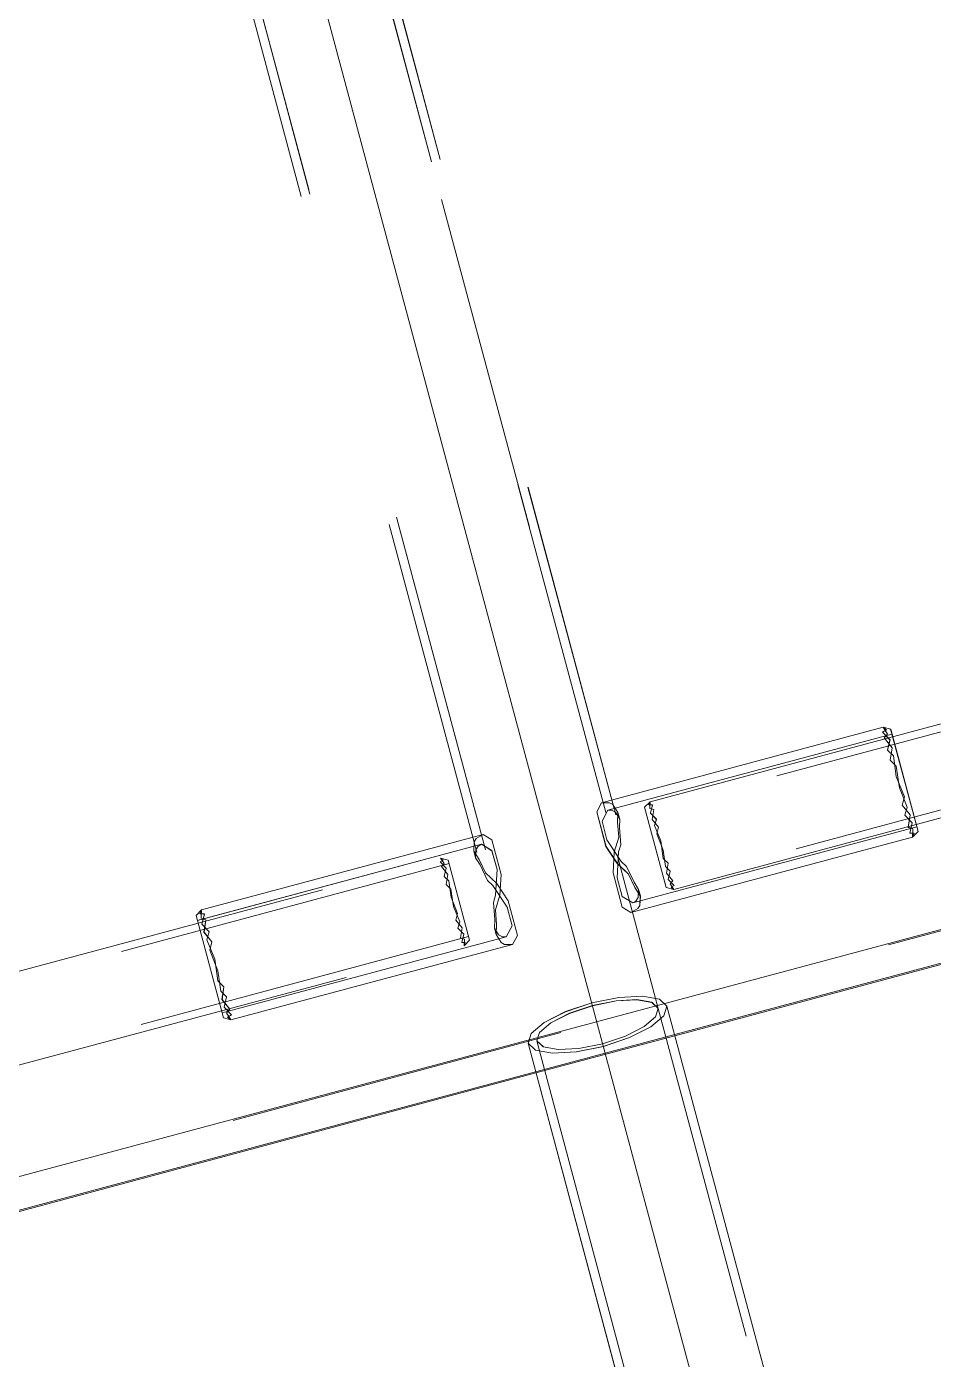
# Model space of a CAD drawing. Header units: millimetres. Extents: x -753 to 90, y 56274 to 56868.
# Drawn here: x -491.94 to -486.6, y 56725.14 to 56733 of the extents above; entities that cross this region are included whole.
import ezdxf

# ---------------------------------------------------------------- set-up
doc = ezdxf.new("R2010")
doc.units = ezdxf.units.MM
doc.linetypes.add('XKITLINE00', pattern=[0])
doc.linetypes.add('XKITLINE02', pattern=[4, 2, -2])
doc.layers.add('Cota', color=4, linetype='Continuous', lineweight=0)
doc.layers.add('Peça', color=2, linetype='Continuous', lineweight=0)

# ---------------------------------------------------------------- blocks, each defined once
blk = doc.blocks.new('*A627')
at = {"layer": 'Peça', "color": 7, "linetype": 'XKITLINE02', "lineweight": 0}
for p, q in [((-450.8156, 56738.4181), (-488.2939, 56728.3765)), ((-488.2667, 56728.4301), (-450.866, 56738.4509)), ((-450.7003, 56737.9877), (-488.1786, 56727.9461)), ((-488.1282, 56727.9133), (-450.7275, 56737.9341)), ((-488.2995, 56728.3974), (-488.2667, 56728.4301)), ((-488.2995, 56728.3974), (-488.173, 56727.9252)), ((-488.2667, 56728.4301), (-488.274, 56728.4114)), ((-488.274, 56728.4114), (-488.2531, 56728.4112)), ((-488.2687, 56728.391), (-488.2667, 56728.4301)), ((-488.246, 56728.384), (-488.2687, 56728.391)), ((-488.2531, 56728.4112), (-488.2649, 56728.3627)), ((-488.2649, 56728.3627), (-488.2304, 56728.3266)), ((-488.2552, 56728.3255), (-488.246, 56728.384)), ((-488.2181, 56728.2795), (-488.2552, 56728.3255)), ((-488.2304, 56728.3266), (-488.2412, 56728.2895)), ((-488.2412, 56728.2895), (-488.2045, 56728.1989)), ((-488.2285, 56728.2404), (-488.2181, 56728.2795)), ((-488.1903, 56728.1445), (-488.2285, 56728.2404)), ((-488.2045, 56728.1989), (-488.1896, 56728.0967)), ((-488.1768, 56728.0478), (-488.1903, 56728.1445)), ((-488.1896, 56728.0967), (-488.1611, 56728.0682)), ((-488.1488, 56728.0211), (-488.1768, 56728.0478)), ((-488.1611, 56728.0682), (-488.1703, 56728.0096)), ((-488.1786, 56727.9461), (-488.1833, 56727.9637)), ((-488.1703, 56728.0096), (-488.1332, 56727.9636)), ((-488.1606, 56727.9726), (-488.1488, 56728.0211)), ((-488.1261, 56727.9364), (-488.1606, 56727.9726)), ((-488.1332, 56727.9636), (-488.1493, 56727.9461)), ((-488.173, 56727.9252), (-488.1282, 56727.9133)), ((-488.1493, 56727.9461), (-488.1282, 56727.9133)), ((-488.144, 56727.9259), (-488.1261, 56727.9364)), ((-488.1282, 56727.9133), (-488.144, 56727.9259))]:
    blk.add_line(p, q, dxfattribs=at)
blk = doc.blocks.new('*A639')
at = {"layer": 'Peça', "color": 4, "linetype": 'XKITLINE00', "lineweight": 0}
for p, q in [((-494.5919, 56725.5238), (-473.9981, 56731.0408)), ((-494.5421, 56725.3381), (-473.9483, 56730.8552)), ((-473.9466, 56730.8486), (-488.121, 56727.0513)), ((-488.9402, 56726.8318), (-494.5404, 56725.3315))]:
    blk.add_line(p, q, dxfattribs=at)
at = {"layer": 'Peça', "color": 7, "linetype": 'XKITLINE02', "lineweight": 0}
for p, q in [((-494.5901, 56725.5171), (-473.9963, 56731.0342)), ((-488.121, 56727.0513), (-488.9402, 56726.8318))]:
    blk.add_line(p, q, dxfattribs=at)
blk = doc.blocks.new('*A640')
at = {"layer": 'Peça', "color": 7, "linetype": 'XKITLINE02', "lineweight": 0}
for p, q in [((-450.8156, 56738.4181), (-488.2939, 56728.3765)), ((-488.2667, 56728.4301), (-450.866, 56738.4509)), ((-450.7003, 56737.9877), (-488.1786, 56727.9461)), ((-488.1282, 56727.9133), (-450.7275, 56737.9341)), ((-488.2995, 56728.3974), (-488.2667, 56728.4301)), ((-488.2995, 56728.3974), (-488.173, 56727.9252)), ((-488.2741, 56728.4113), (-488.2667, 56728.4301)), ((-488.2532, 56728.4112), (-488.2741, 56728.4113)), ((-488.2667, 56728.4301), (-488.2686, 56728.3911)), ((-488.2686, 56728.3911), (-488.2459, 56728.384)), ((-488.265, 56728.3627), (-488.2532, 56728.4112)), ((-488.2305, 56728.3265), (-488.265, 56728.3627)), ((-488.2459, 56728.384), (-488.2551, 56728.3256)), ((-488.2551, 56728.3256), (-488.2179, 56728.2795)), ((-488.2414, 56728.2894), (-488.2305, 56728.3265)), ((-488.2047, 56728.1989), (-488.2414, 56728.2894)), ((-488.2179, 56728.2795), (-488.2283, 56728.2405)), ((-488.2283, 56728.2405), (-488.1902, 56728.1446)), ((-488.1898, 56728.0967), (-488.2047, 56728.1989)), ((-488.1902, 56728.1446), (-488.1767, 56728.0478)), ((-488.1613, 56728.0681), (-488.1898, 56728.0967)), ((-488.1767, 56728.0478), (-488.1487, 56728.0211)), ((-488.1704, 56728.0097), (-488.1613, 56728.0681)), ((-488.1333, 56727.9636), (-488.1704, 56728.0097)), ((-488.1487, 56728.0211), (-488.1605, 56727.9726)), ((-488.1605, 56727.9726), (-488.126, 56727.9364)), ((-488.1494, 56727.9461), (-488.1333, 56727.9636)), ((-488.173, 56727.9252), (-488.1282, 56727.9133)), ((-488.1282, 56727.9133), (-488.1494, 56727.9461)), ((-488.126, 56727.9364), (-488.144, 56727.9259)), ((-488.144, 56727.9259), (-488.1282, 56727.9133))]:
    blk.add_line(p, q, dxfattribs=at)
blk = doc.blocks.new('*A644')
at = {"layer": 'Peça', "color": 7, "linetype": 'XKITLINE02', "lineweight": 0}
for p, q in [((-488.4524, 56727.2771), (-488.6118, 56727.2448)), ((-488.6075, 56727.2288), (-488.468, 56727.257)), ((-488.468, 56727.257), (-488.3453, 56727.2638)), ((-488.3121, 56727.2848), (-488.4524, 56727.2771)), ((-488.3453, 56727.2638), (-488.2578, 56727.2482)), ((-488.2122, 56727.267), (-488.3121, 56727.2848)), ((-488.1678, 56727.2263), (-488.2122, 56727.267)), ((-488.7659, 56727.1931), (-488.8913, 56727.1296)), ((-488.8521, 56727.128), (-488.7423, 56727.1835)), ((-488.6118, 56727.2448), (-488.7659, 56727.1931)), ((-488.7423, 56727.1835), (-488.6075, 56727.2288)), ((-488.2578, 56727.2482), (-488.219, 56727.2125)), ((-488.219, 56727.2125), (-488.2348, 56727.1623)), ((-488.219, 56727.2125), (-483.9458, 56711.2646)), ((-488.1858, 56727.1688), (-488.1678, 56727.2263)), ((-488.1678, 56727.2263), (-488.1227, 56727.0579)), ((-488.8913, 56727.1296), (-488.9689, 56727.0642)), ((-488.92, 56727.0708), (-488.8521, 56727.128)), ((-488.3027, 56727.105), (-488.4124, 56727.0495)), ((-488.3889, 56727.04), (-488.2635, 56727.1034)), ((-488.2348, 56727.1623), (-488.3027, 56727.105)), ((-488.2635, 56727.1034), (-488.1858, 56727.1688)), ((-488.9689, 56727.0642), (-488.9869, 56727.0068)), ((-488.9357, 56727.0205), (-488.92, 56727.0708)), ((-488.9357, 56727.0205), (-484.6625, 56711.0725)), ((-488.8969, 56726.9848), (-488.9357, 56727.0205)), ((-488.4124, 56727.0495), (-488.5473, 56727.0042)), ((-488.543, 56726.9882), (-488.3889, 56727.04)), ((-488.9869, 56727.0068), (-484.7137, 56711.0588)), ((-488.9869, 56727.0068), (-488.9426, 56726.966)), ((-488.9426, 56726.966), (-488.8427, 56726.9482)), ((-488.8095, 56726.9692), (-488.8969, 56726.9848)), ((-488.8427, 56726.9482), (-488.7023, 56726.956)), ((-488.6867, 56726.976), (-488.8095, 56726.9692)), ((-488.7023, 56726.956), (-488.543, 56726.9882)), ((-488.5473, 56727.0042), (-488.6867, 56726.976))]:
    blk.add_line(p, q, dxfattribs=at)
at = {"layer": 'Peça', "color": 4, "linetype": 'XKITLINE00', "lineweight": 0}
blk.add_line((-488.1227, 56727.0579), (-484.1483, 56712.225), dxfattribs=at)
blk = doc.blocks.new('*A645')
at = {"layer": 'Peça', "color": 7, "linetype": 'XKITLINE02', "lineweight": 0}
for p, q in [((-488.6119, 56727.2448), (-488.4526, 56727.277)), ((-488.4682, 56727.2569), (-488.6076, 56727.2288)), ((-488.3454, 56727.2638), (-488.4682, 56727.2569)), ((-488.4526, 56727.277), (-488.3122, 56727.2848)), ((-488.258, 56727.2481), (-488.3454, 56727.2638)), ((-488.3122, 56727.2848), (-488.2123, 56727.267)), ((-488.2123, 56727.267), (-488.168, 56727.2262)), ((-488.8914, 56727.1296), (-488.766, 56727.193)), ((-488.7425, 56727.1835), (-488.8522, 56727.128)), ((-488.766, 56727.193), (-488.6119, 56727.2448)), ((-488.6076, 56727.2288), (-488.7425, 56727.1835)), ((-488.2192, 56727.2125), (-488.258, 56727.2481)), ((-488.2349, 56727.1622), (-488.2192, 56727.2125)), ((-488.2192, 56727.2125), (-483.9462, 56711.2644)), ((-488.168, 56727.2262), (-488.186, 56727.1687)), ((-488.168, 56727.2262), (-488.1229, 56727.0578)), ((-488.9691, 56727.0642), (-488.8914, 56727.1296)), ((-488.8522, 56727.128), (-488.9201, 56727.0707)), ((-488.4126, 56727.0495), (-488.3029, 56727.105)), ((-488.2636, 56727.1033), (-488.389, 56727.0399)), ((-488.3029, 56727.105), (-488.2349, 56727.1622)), ((-488.186, 56727.1687), (-488.2636, 56727.1033)), ((-488.9871, 56727.0067), (-488.9691, 56727.0642)), ((-488.9201, 56727.0707), (-488.9359, 56727.0205)), ((-488.9359, 56727.0205), (-484.663, 56711.0724)), ((-488.9359, 56727.0205), (-488.8971, 56726.9848)), ((-488.5474, 56727.0042), (-488.4126, 56727.0495)), ((-488.389, 56727.0399), (-488.5431, 56726.9882)), ((-488.9871, 56727.0067), (-488.942, 56726.8384)), ((-488.9427, 56726.966), (-488.9871, 56727.0067)), ((-488.8428, 56726.9481), (-488.9427, 56726.966)), ((-488.8971, 56726.9848), (-488.8097, 56726.9692)), ((-488.7025, 56726.9559), (-488.8428, 56726.9481)), ((-488.8097, 56726.9692), (-488.6869, 56726.976)), ((-488.5431, 56726.9882), (-488.7025, 56726.9559)), ((-488.6869, 56726.976), (-488.5474, 56727.0042))]:
    blk.add_line(p, q, dxfattribs=at)
at = {"layer": 'Peça', "color": 4, "linetype": 'XKITLINE00', "lineweight": 0}
for p, q in [((-488.1229, 56727.0578), (-484.1487, 56712.2247)), ((-488.942, 56726.8384), (-484.9678, 56712.0053))]:
    blk.add_line(p, q, dxfattribs=at)
blk = doc.blocks.new('*A824')
at = {"layer": 'Peça', "color": 7, "linetype": 'XKITLINE02', "lineweight": 0}
for p, q in [((-489.4526, 56728.0655), (-526.9309, 56718.0239)), ((-526.9037, 56718.0775), (-489.503, 56728.0983)), ((-489.5051, 56728.0752), (-489.4872, 56728.0857)), ((-489.4706, 56728.039), (-489.5051, 56728.0752)), ((-489.503, 56728.0983), (-489.4819, 56728.0655)), ((-489.4872, 56728.0857), (-489.503, 56728.0983)), ((-489.503, 56728.0983), (-489.4582, 56728.0864)), ((-489.4819, 56728.0655), (-489.4981, 56728.048)), ((-489.4981, 56728.048), (-489.4609, 56728.002)), ((-489.3317, 56727.6142), (-489.4582, 56728.0864)), ((-489.4824, 56727.9905), (-489.4706, 56728.039)), ((-489.4824, 56727.9905), (-489.4544, 56727.9638)), ((-489.4609, 56728.002), (-489.4701, 56727.9434)), ((-489.4409, 56727.8671), (-489.4544, 56727.9638)), ((-489.4701, 56727.9434), (-489.4416, 56727.9149)), ((-489.4416, 56727.9149), (-489.4267, 56727.8127)), ((-489.4028, 56727.7712), (-489.4409, 56727.8671)), ((-489.4267, 56727.8127), (-489.39, 56727.7221)), ((-489.4131, 56727.7321), (-489.4028, 56727.7712)), ((-489.376, 56727.6861), (-489.4131, 56727.7321)), ((-489.39, 56727.7221), (-489.4008, 56727.685)), ((-489.4008, 56727.685), (-489.3663, 56727.6489)), ((-489.3852, 56727.6276), (-489.376, 56727.6861)), ((-489.3663, 56727.6489), (-489.3781, 56727.6004)), ((-489.3373, 56727.6351), (-526.8156, 56717.5935)), ((-526.7652, 56717.5607), (-489.3645, 56727.5815)), ((-489.3852, 56727.6276), (-489.3625, 56727.6206)), ((-489.3781, 56727.6004), (-489.3572, 56727.6002)), ((-489.3645, 56727.5815), (-489.3625, 56727.6206)), ((-489.3645, 56727.5815), (-489.3317, 56727.6142)), ((-489.3572, 56727.6002), (-489.3645, 56727.5815))]:
    blk.add_line(p, q, dxfattribs=at)
blk = doc.blocks.new('*A834')
at = {"layer": 'Peça', "color": 7, "linetype": 'XKITLINE02', "lineweight": 0}
for p, q in [((-489.4526, 56728.0655), (-526.9309, 56718.0239)), ((-526.9037, 56718.0775), (-489.503, 56728.0983)), ((-489.4872, 56728.0857), (-489.5051, 56728.0752)), ((-489.5051, 56728.0752), (-489.4705, 56728.039)), ((-489.503, 56728.0983), (-489.4872, 56728.0857)), ((-489.4819, 56728.0655), (-489.503, 56728.0983)), ((-489.503, 56728.0983), (-489.4582, 56728.0864)), ((-489.4981, 56728.0479), (-489.4819, 56728.0655)), ((-489.461, 56728.002), (-489.4981, 56728.0479)), ((-489.3317, 56727.6142), (-489.4582, 56728.0864)), ((-489.4705, 56728.039), (-489.4823, 56727.9906)), ((-489.4823, 56727.9906), (-489.4543, 56727.9638)), ((-489.4702, 56727.9434), (-489.461, 56728.002)), ((-489.4543, 56727.9638), (-489.4408, 56727.8671)), ((-489.4417, 56727.9149), (-489.4702, 56727.9434)), ((-489.4268, 56727.8127), (-489.4417, 56727.9149)), ((-489.4408, 56727.8671), (-489.4027, 56727.7712)), ((-489.3901, 56727.7221), (-489.4268, 56727.8127)), ((-489.4027, 56727.7712), (-489.4131, 56727.7322)), ((-489.4131, 56727.7322), (-489.3759, 56727.6862)), ((-489.4009, 56727.685), (-489.3901, 56727.7221)), ((-489.3663, 56727.6488), (-489.4009, 56727.685)), ((-489.3759, 56727.6862), (-489.3851, 56727.6276)), ((-489.3781, 56727.6004), (-489.3663, 56727.6488)), ((-489.3373, 56727.6351), (-526.8156, 56717.5935)), ((-526.7652, 56717.5607), (-489.3645, 56727.5815)), ((-489.3851, 56727.6276), (-489.3625, 56727.6206)), ((-489.3572, 56727.6002), (-489.3781, 56727.6004)), ((-489.3625, 56727.6206), (-489.3645, 56727.5815)), ((-489.3645, 56727.5815), (-489.3317, 56727.6142)), ((-489.3645, 56727.5815), (-489.3572, 56727.6002))]:
    blk.add_line(p, q, dxfattribs=at)
blk = doc.blocks.new('*A1259')
at = {"layer": 'Peça', "color": 7, "linetype": 'XKITLINE02', "lineweight": 0}
for p, q in [((-488.5539, 56728.4242), (-486.8934, 56728.8692)), ((-486.8413, 56728.8286), (-488.5163, 56728.3798)), ((-486.8962, 56728.8402), (-486.8736, 56728.8534)), ((-486.8529, 56728.7949), (-486.8962, 56728.8402)), ((-486.8934, 56728.8692), (-486.8668, 56728.828)), ((-486.8736, 56728.8534), (-486.8934, 56728.8692)), ((-486.8934, 56728.8692), (-486.849, 56728.8574)), ((-486.8668, 56728.828), (-486.8871, 56728.8061)), ((-486.849, 56728.8574), (-486.6874, 56728.2541)), ((-486.8871, 56728.8061), (-486.8405, 56728.7485)), ((-486.8678, 56728.7341), (-486.8529, 56728.7949)), ((-486.8405, 56728.7485), (-486.852, 56728.6752)), ((-486.8678, 56728.7341), (-486.8327, 56728.7006)), ((-486.852, 56728.6752), (-486.8163, 56728.6394)), ((-486.8158, 56728.5795), (-486.8327, 56728.7006)), ((-486.8163, 56728.6394), (-486.7976, 56728.5114)), ((-486.768, 56728.4592), (-486.8158, 56728.5795)), ((-486.7976, 56728.5114), (-486.7516, 56728.398)), ((-486.781, 56728.4104), (-486.768, 56728.4592)), ((-488.5824, 56728.3717), (-488.5539, 56728.4242)), ((-488.5824, 56728.3717), (-488.5275, 56728.167)), ((-488.5539, 56728.4242), (-488.5069, 56728.4242)), ((-488.5163, 56728.3798), (-488.5508, 56728.316)), ((-488.5163, 56728.3798), (-488.495, 56728.3797)), ((-488.5069, 56728.4242), (-488.4869, 56728.414)), ((-488.495, 56728.3797), (-488.4718, 56728.3679)), ((-488.4869, 56728.414), (-488.4569, 56728.3669)), ((-488.4465, 56728.3282), (-488.4718, 56728.3679)), ((-488.4569, 56728.3669), (-488.4595, 56728.3076)), ((-488.4465, 56728.3282), (-488.4569, 56728.3669)), ((-486.7344, 56728.3527), (-486.781, 56728.4104)), ((-486.7516, 56728.398), (-486.7652, 56728.3515)), ((-488.5221, 56728.2054), (-488.5508, 56728.316)), ((-488.4595, 56728.3076), (-488.4526, 56728.2215)), ((-488.4487, 56728.2783), (-488.4465, 56728.3282)), ((-488.4405, 56728.1766), (-488.4487, 56728.2783)), ((-486.6951, 56728.2829), (-488.3699, 56727.8342)), ((-486.7652, 56728.3515), (-486.722, 56728.3062)), ((-486.7459, 56728.2795), (-486.7344, 56728.3527)), ((-486.7459, 56728.2795), (-486.7175, 56728.2706)), ((-486.722, 56728.3062), (-486.7368, 56728.2454)), ((-488.4378, 56728.0777), (-488.5221, 56728.2054)), ((-488.4526, 56728.2215), (-488.4788, 56728.1339)), ((-488.3802, 56727.7768), (-486.7199, 56728.2217)), ((-486.7368, 56728.2454), (-486.7107, 56728.2452)), ((-486.7199, 56728.2217), (-486.7175, 56728.2706)), ((-486.7199, 56728.2217), (-486.6874, 56728.2541)), ((-486.7107, 56728.2452), (-486.7199, 56728.2217)), ((-488.4607, 56728.0658), (-488.5275, 56728.167)), ((-488.4861, 56728.0122), (-488.4788, 56728.1339)), ((-488.4529, 56728.1351), (-488.4621, 56727.9823)), ((-488.4529, 56728.1351), (-488.4405, 56728.1766)), ((-488.394, 56728.0028), (-488.4607, 56728.0658)), ((-488.4378, 56728.0777), (-488.406, 56728.0477)), ((-488.406, 56728.0477), (-488.3623, 56727.9558)), ((-488.4861, 56728.0122), (-488.4314, 56727.8083)), ((-488.4621, 56727.9823), (-488.4317, 56727.8721)), ((-488.357, 56727.925), (-488.394, 56728.0028)), ((-488.3623, 56727.9558), (-488.3354, 56727.9135)), ((-488.325, 56727.8748), (-488.357, 56727.925)), ((-488.3354, 56727.9135), (-488.3374, 56727.8667)), ((-488.325, 56727.8748), (-488.3354, 56727.9135)), ((-488.3699, 56727.8342), (-488.4317, 56727.8721)), ((-488.4314, 56727.8083), (-488.3802, 56727.7768)), ((-488.3699, 56727.8342), (-488.3516, 56727.8447)), ((-488.3516, 56727.8447), (-488.3374, 56727.8667)), ((-488.3397, 56727.8003), (-488.3274, 56727.8192)), ((-488.3274, 56727.8192), (-488.325, 56727.8748)), ((-488.3802, 56727.7768), (-488.3397, 56727.8003))]:
    blk.add_line(p, q, dxfattribs=at)
blk = doc.blocks.new('*A1262')
at = {"layer": 'Peça', "color": 7, "linetype": 'XKITLINE02', "lineweight": 0}
for p, q in [((-488.5538, 56728.4243), (-486.8933, 56728.8692)), ((-486.8412, 56728.8286), (-488.5162, 56728.3798)), ((-486.8735, 56728.8534), (-486.8961, 56728.8402)), ((-486.8961, 56728.8402), (-486.8528, 56728.7949)), ((-486.8933, 56728.8692), (-486.8735, 56728.8534)), ((-486.8667, 56728.828), (-486.8933, 56728.8692)), ((-486.8933, 56728.8692), (-486.8489, 56728.8574)), ((-486.8869, 56728.8061), (-486.8667, 56728.828)), ((-486.6873, 56728.2541), (-486.8489, 56728.8574)), ((-486.8404, 56728.7485), (-486.8869, 56728.8061)), ((-486.8528, 56728.7949), (-486.8676, 56728.7341)), ((-486.8518, 56728.6752), (-486.8404, 56728.7485)), ((-486.8676, 56728.7341), (-486.8326, 56728.7006)), ((-486.8162, 56728.6394), (-486.8518, 56728.6752)), ((-486.8326, 56728.7006), (-486.8157, 56728.5795)), ((-486.7974, 56728.5114), (-486.8162, 56728.6394)), ((-486.8157, 56728.5795), (-486.7679, 56728.4592)), ((-486.7515, 56728.398), (-486.7974, 56728.5114)), ((-486.7679, 56728.4592), (-486.7809, 56728.4104)), ((-488.5823, 56728.3717), (-488.5538, 56728.4243)), ((-488.5823, 56728.3717), (-488.5274, 56728.167)), ((-488.5068, 56728.4242), (-488.5538, 56728.4243)), ((-488.5162, 56728.3798), (-488.5507, 56728.316)), ((-488.5162, 56728.3798), (-488.4948, 56728.3798)), ((-488.4868, 56728.414), (-488.5068, 56728.4242)), ((-488.4948, 56728.3798), (-488.4717, 56728.3679)), ((-488.4567, 56728.3669), (-488.4868, 56728.414)), ((-488.4717, 56728.3679), (-488.4464, 56728.3282)), ((-488.4594, 56728.3077), (-488.4567, 56728.3669)), ((-488.4464, 56728.3282), (-488.4567, 56728.3669)), ((-486.7809, 56728.4104), (-486.7343, 56728.3527)), ((-486.7651, 56728.3515), (-486.7515, 56728.398)), ((-488.5507, 56728.316), (-488.522, 56728.2054)), ((-488.4524, 56728.2215), (-488.4594, 56728.3077)), ((-488.4464, 56728.3282), (-488.4486, 56728.2783)), ((-488.4486, 56728.2783), (-488.4404, 56728.1766)), ((-486.695, 56728.2829), (-488.3698, 56727.8342)), ((-486.7219, 56728.3062), (-486.7651, 56728.3515)), ((-486.7343, 56728.3527), (-486.7458, 56728.2794)), ((-486.7458, 56728.2794), (-486.7174, 56728.2706)), ((-486.7367, 56728.2454), (-486.7219, 56728.3062)), ((-488.522, 56728.2054), (-488.4377, 56728.0777)), ((-488.4787, 56728.1339), (-488.4524, 56728.2215)), ((-488.3801, 56727.7768), (-486.7198, 56728.2217)), ((-486.7106, 56728.2452), (-486.7367, 56728.2454)), ((-486.7174, 56728.2706), (-486.7198, 56728.2217)), ((-486.7198, 56728.2217), (-486.6873, 56728.2541)), ((-486.7198, 56728.2217), (-486.7106, 56728.2452)), ((-488.4606, 56728.0658), (-488.5274, 56728.167)), ((-488.4859, 56728.0122), (-488.4787, 56728.1339)), ((-488.462, 56727.9823), (-488.4528, 56728.1351)), ((-488.4404, 56728.1766), (-488.4528, 56728.1351)), ((-488.4606, 56728.0658), (-488.3938, 56728.0028)), ((-488.4377, 56728.0777), (-488.4059, 56728.0477)), ((-488.4059, 56728.0477), (-488.3622, 56727.9558)), ((-488.4859, 56728.0122), (-488.4313, 56727.8083)), ((-488.4316, 56727.8722), (-488.462, 56727.9823)), ((-488.3938, 56728.0028), (-488.3569, 56727.925)), ((-488.3622, 56727.9558), (-488.3352, 56727.9135)), ((-488.3569, 56727.925), (-488.3249, 56727.8748)), ((-488.3352, 56727.9135), (-488.3373, 56727.8667)), ((-488.3249, 56727.8748), (-488.3352, 56727.9135)), ((-488.3698, 56727.8342), (-488.4316, 56727.8722)), ((-488.4313, 56727.8083), (-488.3801, 56727.7768)), ((-488.3698, 56727.8342), (-488.3515, 56727.8448)), ((-488.3515, 56727.8448), (-488.3373, 56727.8667)), ((-488.3273, 56727.8192), (-488.3396, 56727.8003)), ((-488.3249, 56727.8748), (-488.3273, 56727.8192)), ((-488.3396, 56727.8003), (-488.3801, 56727.7768))]:
    blk.add_line(p, q, dxfattribs=at)
blk = doc.blocks.new('*A1263')
at = {"layer": 'Peça', "color": 7, "linetype": 'XKITLINE02', "lineweight": 0}
for p, q in [((-491.1088, 56737.9985), (-489.4965, 56731.9808)), ((-491.0576, 56738.0122), (-488.1678, 56727.2262)), ((-491.8767, 56737.7928), (-488.9869, 56727.0068)), ((-491.8332, 56737.835), (-488.9357, 56727.0205)), ((-489.4965, 56731.9808), (-488.219, 56727.2125)), ((-488.4522, 56727.2764), (-488.6115, 56727.2442)), ((-488.6073, 56727.2282), (-488.4678, 56727.2564)), ((-488.4678, 56727.2564), (-488.3451, 56727.2634)), ((-488.3119, 56727.2844), (-488.4522, 56727.2764)), ((-488.3451, 56727.2634), (-488.2577, 56727.2479)), ((-488.212, 56727.2667), (-488.3119, 56727.2844)), ((-488.1678, 56727.2262), (-488.212, 56727.2667)), ((-488.7657, 56727.1925), (-488.8911, 56727.1292)), ((-488.8519, 56727.1276), (-488.7421, 56727.183)), ((-488.6115, 56727.2442), (-488.7657, 56727.1925)), ((-488.7421, 56727.183), (-488.6073, 56727.2282)), ((-488.2577, 56727.2479), (-488.219, 56727.2125)), ((-488.219, 56727.2125), (-488.2347, 56727.1622)), ((-488.1858, 56727.1688), (-488.1678, 56727.2262)), ((-488.8911, 56727.1292), (-488.9688, 56727.064)), ((-488.9199, 56727.0705), (-488.8519, 56727.1276)), ((-488.3027, 56727.105), (-488.4124, 56727.0495)), ((-488.3888, 56727.04), (-488.2634, 56727.1034)), ((-488.2347, 56727.1622), (-488.3027, 56727.105)), ((-488.2634, 56727.1034), (-488.1858, 56727.1688)), ((-488.9688, 56727.064), (-488.9869, 56727.0068)), ((-488.9357, 56727.0205), (-488.9199, 56727.0705)), ((-488.8969, 56726.9848), (-488.9357, 56727.0205)), ((-488.4124, 56727.0495), (-488.5472, 56727.0042)), ((-488.543, 56726.9882), (-488.3888, 56727.04)), ((-488.9869, 56727.0068), (-488.9426, 56726.966)), ((-488.9426, 56726.966), (-488.8426, 56726.9482)), ((-488.8095, 56726.9692), (-488.8969, 56726.9848)), ((-488.8426, 56726.9482), (-488.7023, 56726.956)), ((-488.6867, 56726.976), (-488.8095, 56726.9692)), ((-488.7023, 56726.956), (-488.543, 56726.9882)), ((-488.5472, 56727.0042), (-488.6867, 56726.976))]:
    blk.add_line(p, q, dxfattribs=at)
blk = doc.blocks.new('*A1264')
at = {"layer": 'Peça', "color": 7, "linetype": 'XKITLINE02', "lineweight": 0}
for p, q in [((-489.2517, 56728.2373), (-490.9122, 56727.7924)), ((-489.2924, 56728.2137), (-489.3046, 56728.1949)), ((-489.2517, 56728.2373), (-489.2924, 56728.2137)), ((-489.2007, 56728.206), (-489.2517, 56728.2373)), ((-489.2007, 56728.206), (-489.1459, 56728.0013)), ((-489.262, 56728.1799), (-490.937, 56727.7312)), ((-489.3046, 56728.1949), (-489.3071, 56728.1391)), ((-489.2967, 56728.1004), (-489.3071, 56728.1391)), ((-489.3071, 56728.1391), (-489.2752, 56728.0891)), ((-489.2946, 56728.1474), (-489.2967, 56728.1004)), ((-489.2946, 56728.1474), (-489.2805, 56728.1693)), ((-489.2805, 56728.1693), (-489.262, 56728.1799)), ((-489.262, 56728.1799), (-489.2002, 56728.142)), ((-489.2002, 56728.142), (-489.1698, 56728.0318)), ((-489.2967, 56728.1004), (-489.2698, 56728.0583)), ((-489.2752, 56728.0891), (-489.2381, 56728.011)), ((-489.2698, 56728.0583), (-489.226, 56727.9661)), ((-489.2381, 56728.011), (-489.1716, 56727.9482)), ((-489.226, 56727.9661), (-489.1945, 56727.9364)), ((-489.1698, 56728.0318), (-489.179, 56727.8791)), ((-489.1459, 56728.0013), (-489.1532, 56727.8802)), ((-489.1102, 56727.8086), (-489.1945, 56727.9364)), ((-489.1044, 56727.8465), (-489.1716, 56727.9482)), ((-489.179, 56727.8791), (-489.1915, 56727.8372)), ((-489.1915, 56727.8372), (-489.1834, 56727.7358)), ((-489.1795, 56727.7923), (-489.1532, 56727.8802)), ((-489.0815, 56727.698), (-489.1102, 56727.8086)), ((-489.1044, 56727.8465), (-489.0498, 56727.6426)), ((-490.9122, 56727.7924), (-490.9447, 56727.76)), ((-490.9447, 56727.76), (-490.7831, 56727.1567)), ((-490.9214, 56727.7688), (-490.9122, 56727.7924)), ((-490.9214, 56727.7688), (-490.8953, 56727.7687)), ((-490.9122, 56727.7924), (-490.9146, 56727.7435)), ((-490.9146, 56727.7435), (-490.8862, 56727.7346)), ((-490.8953, 56727.7687), (-490.9101, 56727.7079)), ((-490.8862, 56727.7346), (-490.8977, 56727.6614)), ((-489.1834, 56727.7358), (-489.1856, 56727.6857)), ((-489.1726, 56727.7064), (-489.1795, 56727.7923)), ((-490.9101, 56727.7079), (-490.8669, 56727.6626)), ((-490.8977, 56727.6614), (-490.8511, 56727.6037)), ((-490.8669, 56727.6626), (-490.8805, 56727.6161)), ((-489.1752, 56727.647), (-489.1856, 56727.6857)), ((-489.1856, 56727.6857), (-489.1604, 56727.6462)), ((-489.1752, 56727.647), (-489.1726, 56727.7064)), ((-489.116, 56727.6343), (-489.0815, 56727.698)), ((-490.8805, 56727.6161), (-490.8346, 56727.5027)), ((-490.8511, 56727.6037), (-490.8641, 56727.5548)), ((-489.116, 56727.6343), (-490.7908, 56727.1855)), ((-489.0784, 56727.5898), (-490.7387, 56727.1449)), ((-489.1453, 56727.6001), (-489.1752, 56727.647)), ((-489.1604, 56727.6462), (-489.1371, 56727.6343)), ((-489.1252, 56727.5898), (-489.1453, 56727.6001)), ((-489.1371, 56727.6343), (-489.116, 56727.6343)), ((-489.0784, 56727.5898), (-489.1252, 56727.5898)), ((-489.0498, 56727.6426), (-489.0784, 56727.5898)), ((-490.8641, 56727.5548), (-490.8163, 56727.4346)), ((-490.8346, 56727.5027), (-490.8158, 56727.3747)), ((-490.8163, 56727.4346), (-490.7994, 56727.3134)), ((-490.8158, 56727.3747), (-490.7802, 56727.3389)), ((-490.7802, 56727.3389), (-490.7916, 56727.2656)), ((-490.7994, 56727.3134), (-490.7644, 56727.2799)), ((-490.7916, 56727.2656), (-490.7451, 56727.2079)), ((-490.7644, 56727.2799), (-490.7792, 56727.2191)), ((-490.7792, 56727.2191), (-490.736, 56727.1739)), ((-490.7451, 56727.2079), (-490.7653, 56727.1861)), ((-490.7387, 56727.1449), (-490.7653, 56727.1861)), ((-490.7831, 56727.1567), (-490.7387, 56727.1449)), ((-490.736, 56727.1739), (-490.7585, 56727.1607)), ((-490.7585, 56727.1607), (-490.7387, 56727.1449))]:
    blk.add_line(p, q, dxfattribs=at)
blk = doc.blocks.new('*A1265')
at = {"layer": 'Peça', "color": 7, "linetype": 'XKITLINE02', "lineweight": 0}
for p, q in [((-489.2518, 56728.2372), (-490.9123, 56727.7923)), ((-489.3047, 56728.1948), (-489.2925, 56728.2137)), ((-489.2925, 56728.2137), (-489.2518, 56728.2372)), ((-489.2518, 56728.2372), (-489.2009, 56728.2059)), ((-489.2009, 56728.2059), (-489.146, 56728.0013)), ((-490.9371, 56727.7311), (-489.2621, 56728.1799)), ((-489.3072, 56728.1391), (-489.3047, 56728.1948)), ((-489.3072, 56728.1391), (-489.2968, 56728.1004)), ((-489.2753, 56728.089), (-489.3072, 56728.1391)), ((-489.2968, 56728.1004), (-489.2947, 56728.1474)), ((-489.2947, 56728.1474), (-489.2806, 56728.1692)), ((-489.2621, 56728.1799), (-489.2806, 56728.1692)), ((-489.2621, 56728.1799), (-489.2003, 56728.1419)), ((-489.2003, 56728.1419), (-489.17, 56728.0318)), ((-489.2699, 56728.0582), (-489.2968, 56728.1004)), ((-489.2382, 56728.011), (-489.2753, 56728.089)), ((-489.2699, 56728.0582), (-489.2262, 56727.966)), ((-489.1717, 56727.9482), (-489.2382, 56728.011)), ((-489.2262, 56727.966), (-489.1946, 56727.9363)), ((-489.17, 56728.0318), (-489.1791, 56727.879)), ((-489.1533, 56727.8802), (-489.146, 56728.0013)), ((-489.1103, 56727.8086), (-489.1946, 56727.9363)), ((-489.1045, 56727.8465), (-489.1717, 56727.9482)), ((-489.1916, 56727.8372), (-489.1791, 56727.879)), ((-489.1835, 56727.7358), (-489.1916, 56727.8372)), ((-489.1533, 56727.8802), (-489.1796, 56727.7923)), ((-489.0816, 56727.698), (-489.1103, 56727.8086)), ((-489.1045, 56727.8465), (-489.0499, 56727.6426)), ((-490.9123, 56727.7923), (-490.9448, 56727.7599)), ((-490.9448, 56727.7599), (-490.7832, 56727.1566)), ((-490.9123, 56727.7923), (-490.9215, 56727.7688)), ((-490.9215, 56727.7688), (-490.8954, 56727.7686)), ((-490.9147, 56727.7434), (-490.9123, 56727.7923)), ((-490.9147, 56727.7434), (-490.8863, 56727.7346)), ((-490.8954, 56727.7686), (-490.9102, 56727.7078)), ((-490.8863, 56727.7346), (-490.8978, 56727.6613)), ((-489.1835, 56727.7358), (-489.1857, 56727.6856)), ((-489.1796, 56727.7923), (-489.1727, 56727.7064)), ((-490.9102, 56727.7078), (-490.867, 56727.6626)), ((-490.8978, 56727.6613), (-490.8512, 56727.6036)), ((-490.867, 56727.6626), (-490.8806, 56727.616)), ((-489.1753, 56727.6469), (-489.1857, 56727.6856)), ((-489.1857, 56727.6856), (-489.1605, 56727.6461)), ((-489.1727, 56727.7064), (-489.1753, 56727.6469)), ((-489.1161, 56727.6342), (-489.0816, 56727.698)), ((-490.8806, 56727.616), (-490.8347, 56727.5026)), ((-490.8642, 56727.5548), (-490.8512, 56727.6036)), ((-490.7909, 56727.1855), (-489.1161, 56727.6342)), ((-489.0785, 56727.5897), (-490.7388, 56727.1449)), ((-489.1753, 56727.6469), (-489.1454, 56727.6)), ((-489.1605, 56727.6461), (-489.1373, 56727.6342)), ((-489.1454, 56727.6), (-489.1253, 56727.5898)), ((-489.1161, 56727.6342), (-489.1373, 56727.6342)), ((-489.1253, 56727.5898), (-489.0785, 56727.5897)), ((-489.0785, 56727.5897), (-489.0499, 56727.6426)), ((-490.8164, 56727.4346), (-490.8642, 56727.5548)), ((-490.8347, 56727.5026), (-490.8159, 56727.3746)), ((-490.7995, 56727.3134), (-490.8164, 56727.4346)), ((-490.8159, 56727.3746), (-490.7803, 56727.3388)), ((-490.7803, 56727.3388), (-490.7917, 56727.2656)), ((-490.7995, 56727.3134), (-490.7645, 56727.2799)), ((-490.7917, 56727.2656), (-490.7452, 56727.2079)), ((-490.7645, 56727.2799), (-490.7793, 56727.2191)), ((-490.7361, 56727.1738), (-490.7793, 56727.2191)), ((-490.7452, 56727.2079), (-490.7654, 56727.186)), ((-490.7654, 56727.186), (-490.7388, 56727.1449)), ((-490.7832, 56727.1566), (-490.7388, 56727.1449)), ((-490.7586, 56727.1606), (-490.7361, 56727.1738)), ((-490.7388, 56727.1449), (-490.7586, 56727.1606))]:
    blk.add_line(p, q, dxfattribs=at)
blk = doc.blocks.new('*A1266')
at = {"layer": 'Peça', "color": 7, "linetype": 'XKITLINE02', "lineweight": 0}
for p, q in [((-491.1169, 56738.0269), (-488.2192, 56727.2125)), ((-491.0581, 56738.0121), (-488.168, 56727.2262)), ((-491.8772, 56737.7926), (-488.9871, 56727.0067)), ((-491.826, 56737.8064), (-488.9359, 56727.0204)), ((-488.6118, 56727.2441), (-488.4524, 56727.2764)), ((-488.4681, 56727.2564), (-488.6075, 56727.2281)), ((-488.3453, 56727.2633), (-488.4681, 56727.2564)), ((-488.4524, 56727.2764), (-488.3122, 56727.2843)), ((-488.2579, 56727.2479), (-488.3453, 56727.2633)), ((-488.3122, 56727.2843), (-488.2123, 56727.2667)), ((-488.2123, 56727.2667), (-488.168, 56727.2262)), ((-488.8913, 56727.1291), (-488.7659, 56727.1924)), ((-488.7424, 56727.1829), (-488.8521, 56727.1275)), ((-488.7659, 56727.1924), (-488.6118, 56727.2441)), ((-488.6075, 56727.2281), (-488.7424, 56727.1829)), ((-488.2192, 56727.2125), (-488.2579, 56727.2479)), ((-488.235, 56727.1622), (-488.2192, 56727.2125)), ((-488.168, 56727.2262), (-488.186, 56727.1687)), ((-488.969, 56727.0639), (-488.8913, 56727.1291)), ((-488.8521, 56727.1275), (-488.9201, 56727.0705)), ((-488.4126, 56727.0495), (-488.3029, 56727.105)), ((-488.2637, 56727.1033), (-488.3891, 56727.0399)), ((-488.3029, 56727.105), (-488.235, 56727.1622)), ((-488.186, 56727.1687), (-488.2637, 56727.1033)), ((-488.9871, 56727.0067), (-488.969, 56727.0639)), ((-488.9201, 56727.0705), (-488.9359, 56727.0204)), ((-488.9359, 56727.0204), (-488.8971, 56726.9848)), ((-488.5475, 56727.0042), (-488.4126, 56727.0495)), ((-488.3891, 56727.0399), (-488.5432, 56726.9881)), ((-488.9428, 56726.9659), (-488.9871, 56727.0067)), ((-488.8429, 56726.9481), (-488.9428, 56726.9659)), ((-488.8971, 56726.9848), (-488.8097, 56726.9692)), ((-488.7025, 56726.9559), (-488.8429, 56726.9481)), ((-488.8097, 56726.9692), (-488.6869, 56726.976)), ((-488.5432, 56726.9881), (-488.7025, 56726.9559)), ((-488.6869, 56726.976), (-488.5475, 56727.0042))]:
    blk.add_line(p, q, dxfattribs=at)
blk = doc.blocks.new('*A2171')
at = {"layer": 'Cota', "color": 7, "linetype": 'XKITLINE00', "lineweight": 0}
blk.add_line((-484.3042, 56711.1686), (-503.6859, 56783.5031), dxfattribs=at)
blk = doc.blocks.new('*A2172')
at = {"layer": 'Cota', "color": 7, "linetype": 'XKITLINE00', "lineweight": 0}
blk.add_line((-484.3042, 56711.1686), (-503.6859, 56783.5031), dxfattribs=at)

msp = doc.modelspace()

# ---------------------------------------------------------------- block references
at = {"lineweight": 0}
for name in ['*A2172', '*A2171', '*A639', '*A627', '*A640', '*A1266', '*A1263', '*A1259', '*A1262', '*A1265', '*A1264', '*A824', '*A834', '*A645', '*A644']:
    msp.add_blockref(name, (0, 0), dxfattribs=at)

doc.saveas('drawing.dxf')
